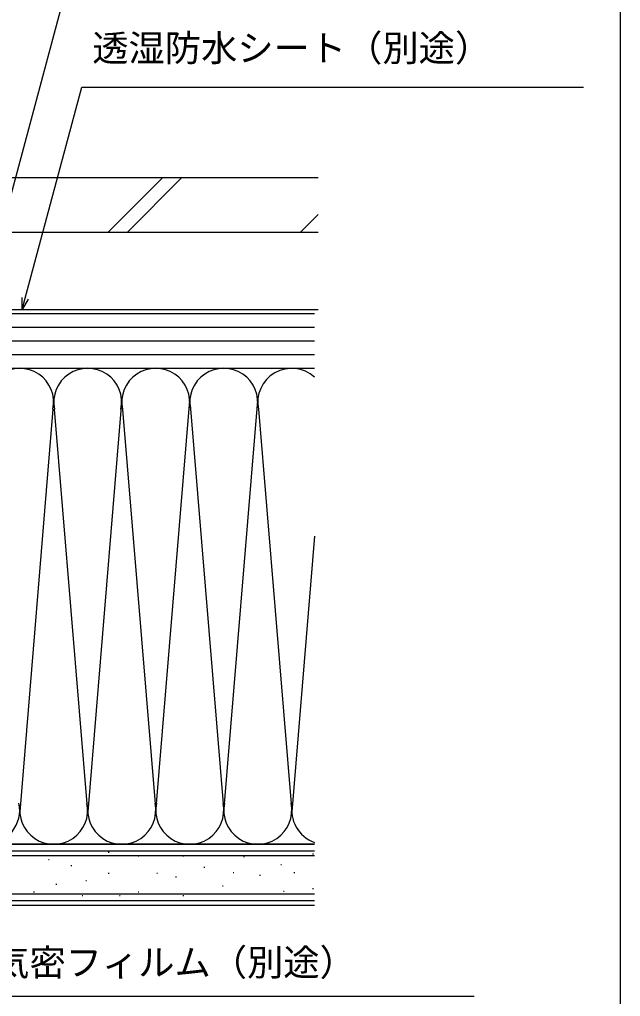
# Model space of a CAD drawing. Units: millimetres, scale not verified. Extents: x -525 to 525, y -783 to 779.
# Drawn here: x 392.5 to 525, y 112.5 to 328.1 of the extents above; entities that cross this region are included whole.
import ezdxf
from ezdxf.enums import TextEntityAlignment as Align

# ---------------------------------------------------------------- set-up
doc = ezdxf.new("R2010")
doc.units = ezdxf.units.MM
doc.header["$LTSCALE"] = 4
for name, color, linetype in [('0-7_YKK_D', 6, 'Continuous'), ('0-8_YKK_ZWAK', 7, 'Continuous'), ('0-9_YSS_K', 3, 'Continuous'), ('0-A_YSS_KE', 3, 'Continuous')]:
    doc.layers.add(name, color=color, linetype=linetype)
doc.styles.add('ＭＳ ゴシック', font='')
doc.styles.get('ＭＳ ゴシック').set_extended_font_data('MS Gothic')

msp = doc.modelspace()

# ---------------------------------------------------------------- linework, layer by layer
at = {"layer": '0-7_YKK_D'}
for points in [[(383.783, 264.101), (384.443, 266.564), (402.272, 333.101), (492.316, 333.101)], [(393.067, 264.101), (393.727, 266.564), (406.197, 313.101), (516.832, 313.101)], [(394.387, 266.387), (393.067, 264.101), (393.067, 266.741)], [(338.669, 143.601), (340.472, 141.798), (369.668, 112.602), (492.704, 112.602)]]:
    msp.add_lwpolyline(points, dxfattribs=at)
at = {"layer": '0-8_YKK_ZWAK'}
msp.add_lwpolyline([(-525, -782.9), (525, -782.9), (525, 747.1)], dxfattribs=at)
at = {"layer": '0-9_YSS_K'}
for p, q in [((423.963, 293.101), (411.963, 281.101)), ((428.206, 293.101), (416.206, 281.101)), ((458.314, 285.025), (454.389, 281.101)), ((457.531, 263.103), (332.5, 263.103)), ((457.531, 260.103), (332.5, 260.103)), ((457.531, 257.103), (332.5, 257.103)), ((457.531, 254.103), (332.5, 254.103)), ((332.5, 251.103), (457.531, 251.103)), ((385, 251.101), (457.531, 251.101)), ((422.5, 153.22), (430.001, 243.994)), ((437.5, 153.22), (445.077, 244.919)), ((399.842, 242.069), (392.5, 153.22)), ((407.5, 153.22), (400.158, 242.069)), ((414.89, 242.656), (407.5, 153.22)), ((415.161, 242.036), (422.5, 153.22)), ((430.075, 243.069), (437.5, 153.22)), ((445.158, 242.069), (452.5, 153.22)), ((457.531, 214.105), (452.5, 153.22)), ((457.531, 144.601), (257.5, 144.601)), ((385, 146.101), (457.531, 146.101)), ((398.826, 142.711), (399.026, 142.711)), ((412.013, 144.359), (412.213, 144.359)), ((418.606, 143.535), (418.806, 143.535)), ((428.496, 143.535), (428.696, 143.535)), ((441.884, 143.384), (442.084, 143.384)), ((457.075, 143.968), (457.275, 143.968)), ((403.771, 141.387), (403.971, 141.387)), ((433.12, 141.047), (433.32, 141.047)), ((450.063, 141.631), (450.263, 141.631)), ((407.068, 138.09), (407.268, 138.09)), ((412.013, 139.739), (412.213, 139.739)), ((422.727, 139.739), (422.927, 139.739)), ((426.847, 138.914), (427.047, 138.914)), ((439.546, 139.878), (439.746, 139.878)), ((445.389, 139.294), (445.589, 139.294)), ((452.985, 139.878), (453.185, 139.878)), ((400.474, 137.266), (400.674, 137.266)), ((437.209, 136.957), (437.409, 136.957)), ((450.648, 135.788), (450.848, 135.788)), ((457.075, 136.373), (457.275, 136.373)), ((457.531, 135.101), (257.5, 135.101)), ((395.529, 135.618), (395.729, 135.618)), ((406.243, 134.794), (406.443, 134.794)), ((414.485, 134.794), (414.685, 134.794)), ((418.606, 135.618), (418.806, 135.618)), ((428.496, 134.794), (428.696, 134.794)), ((457.5, 132.6), (257.5, 132.6))]:
    msp.add_line(p, q, dxfattribs=at)
for centre, start, end in [((392.5, 243.601), 348.21668, 191.78379), ((407.5, 243.601), 348.21668, 191.78379), ((422.5, 243.601), 348.21668, 191.78379), ((437.5, 243.601), 348.21644, 191.78379), ((452.5, 243.601), 47.86996, 191.78356), ((385, 153.601), 270, 11.78353), ((400, 153.601), 168.21646, 11.78353), ((415, 153.601), 168.21646, 11.78353), ((430, 153.601), 168.21646, 11.78353), ((445, 153.601), 168.21646, 11.78364), ((460, 153.601), 168.21646, 250.78073)]:
    msp.add_arc(centre, 7.5, start, end, dxfattribs=at)
at = {"layer": '0-A_YSS_KE'}
for p, q in [((458.314, 281.101), (310, 281.101)), ((386, 264.101), (458.314, 264.101)), ((457.531, 146.101), (257.5, 146.101)), ((279, 143.601), (457.531, 143.601)), ((457.531, 133.601), (257.5, 133.601))]:
    msp.add_line(p, q, dxfattribs=at)
msp.add_lwpolyline([(458.314, 293.101), (310, 293.101), (310, 281.101)], dxfattribs=at)

# ---------------------------------------------------------------- texts
at = {"layer": '0-7_YKK_D', "style": 'ＭＳ ゴシック'}
for s, p in [('透湿防水シート（別途）', (408.498, 317.072)), ('防湿気密フィルム（別途）', (370.647, 115.347))]:
    msp.add_text(s, height=5.865, dxfattribs=at).set_placement(p, align=Align.BOTTOM_LEFT)

doc.saveas('drawing.dxf')
